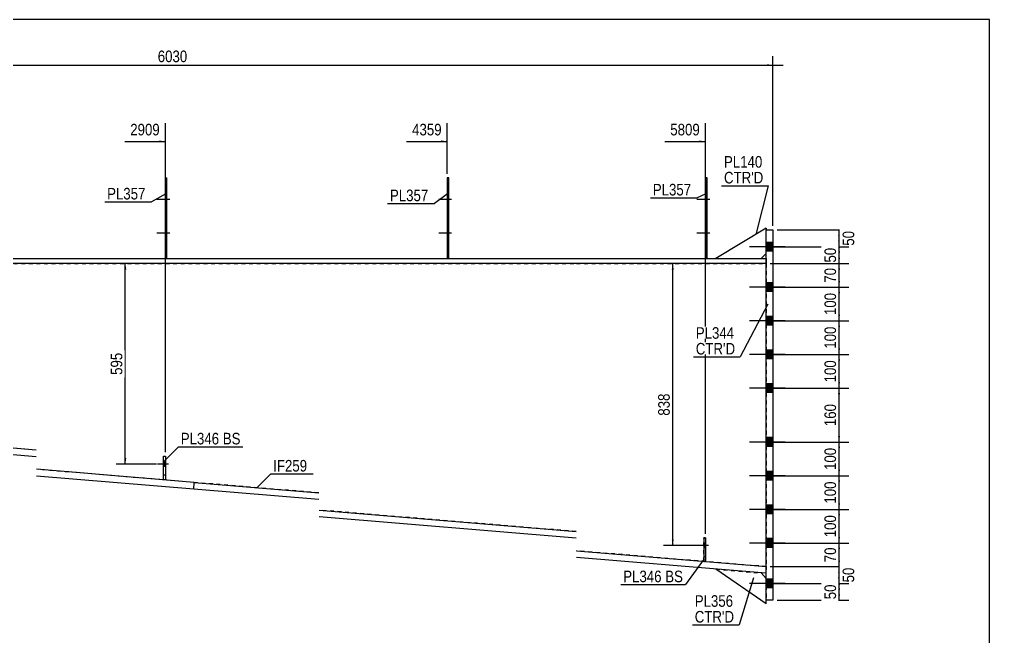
# Model space of a CAD drawing. Header units: millimetres. Extents: x -313 to 100, y -154 to 133.
# Drawn here: x -140.5 to 99.8, y -20.1 to 132.7 of the extents above; entities that cross this region are included whole.
import ezdxf

# ---------------------------------------------------------------- set-up
doc = ezdxf.new("R2010")
doc.units = ezdxf.units.MM
doc.linetypes.add('DXK_LINE_DOT1', pattern=[1.8814, 0.9407, -0.9407])
doc.linetypes.add('DXK_LINE_DOT2', pattern=[3.9198, 1.9599, -1.9599])
doc.styles.add('Arial Narrow', font='ARIALN.TTF', dxfattribs={"height": 0.2})

# ---------------------------------------------------------------- blocks, each defined once
blk = doc.blocks.new('Unknown-622306068-1210')
at = {"color": 5, "linetype": 'Continuous'}
for p, q in [((99.78, 132.66), (-310.22, 132.66)), ((99.78, -154.34), (99.78, 132.66))]:
    blk.add_line(p, q, dxfattribs=at)
blk = doc.blocks.new('Part-622306068-1489 - 1378')
at = {"color": 2, "linetype": 'Continuous'}
for p, q in [((-249.33, 38.88), (-249.47, 37.21)), ((-200.28, 34.78), (-249.33, 38.88)), ((-200.28, 33.11), (-249.47, 37.21)), ((-136.35, 26.09), (-200.18, 31.41)), ((-136.35, 24.41), (-200.18, 29.74)), ((-97.17, 18.06), (-136.25, 21.32)), ((-97.31, 16.4), (-136.25, 19.65)), ((-97.31, 16.4), (-97.17, 18.06))]:
    blk.add_line(p, q, dxfattribs=at)
blk = doc.blocks.new('Part-622306068-1401 - 1378')
at = {"color": 2, "linetype": 'Continuous'}
for p, q in [((28.98, 4.34), (28.98, -1.48)), ((29.4, 4.34), (28.98, 4.34)), ((29.4, 4.34), (29.4, -1.49)), ((29.4, -1.49), (29.19, -1.49))]:
    blk.add_line(p, q, dxfattribs=at)
at = {"color": 7, "linetype": 'DXK_LINE_DOT1'}
for p, q in [((28.98, -0.24), (29.4, -0.24)), ((28.98, -1.48), (28.98, -1.49)), ((28.98, -1.49), (29.19, -1.49))]:
    blk.add_line(p, q, dxfattribs=at)
blk = doc.blocks.new('Part-622306068-1546 - 1378')
at = {"color": 2, "linetype": 'Continuous'}
for p, q in [((-104.33, 73.48), (-104.33, 93.48)), ((-104.33, 93.48), (-103.92, 93.48)), ((-103.92, 73.48), (-103.92, 93.48))]:
    blk.add_line(p, q, dxfattribs=at)
at = {"color": 7, "linetype": 'DXK_LINE_DOT1'}
blk.add_line((-104.33, 73.48), (-103.92, 73.48), dxfattribs=at)
blk = doc.blocks.new('Part-622306068-1423 - 1378')
at = {"color": 7, "linetype": 'DXK_LINE_DOT1'}
for p, q in [((28.98, -1.48), (28.98, 4.34)), ((28.98, 4.34), (29.4, 4.34)), ((29.4, 4.34), (29.4, -1.49)), ((29.4, -1.49), (29.19, -1.49))]:
    blk.add_line(p, q, dxfattribs=at)
blk = doc.blocks.new('Part-622306068-1556 - 1378')
at = {"color": 2, "linetype": 'Continuous'}
for p, q in [((29.82, 93.48), (29.4, 93.48)), ((29.4, 93.48), (29.4, 73.48)), ((29.82, 73.48), (29.82, 93.48))]:
    blk.add_line(p, q, dxfattribs=at)
at = {"color": 7, "linetype": 'DXK_LINE_DOT1'}
blk.add_line((29.4, 73.48), (29.82, 73.48), dxfattribs=at)
blk = doc.blocks.new('Part-622306068-1684 - 1378')
at = {"color": 2, "linetype": 'Continuous'}
for p, q in [((44.47, 80.56), (46.14, 80.56)), ((44.47, -11.1), (44.47, 80.56)), ((46.14, 80.56), (46.14, -11.1)), ((46.14, -11.1), (44.47, -11.1))]:
    blk.add_line(p, q, dxfattribs=at)
blk = doc.blocks.new('Part-622306068-1445 - 1378')
at = {"color": 2, "linetype": 'Continuous'}
for p, q in [((-104.75, 18.7), (-104.75, 24.54)), ((-104.75, 24.54), (-104.33, 24.54)), ((-104.33, 24.54), (-104.33, 18.7)), ((-104.33, 18.7), (-104.75, 18.7))]:
    blk.add_line(p, q, dxfattribs=at)
at = {"color": 7, "linetype": 'DXK_LINE_DOT1'}
blk.add_line((-104.75, 19.95), (-104.33, 19.95), dxfattribs=at)
blk = doc.blocks.new('Part-622306068-1467 - 1378')
at = {"color": 2, "linetype": 'Continuous'}
for p, q in [((-200.18, 73.48), (-136.35, 73.48)), ((-136.35, 72.23), (-200.18, 72.23)), ((-136.25, 73.48), (-66.34, 73.48)), ((-66.34, 72.23), (-136.25, 72.23)), ((-66.24, 73.48), (-2.62, 73.48)), ((-2.62, 72.23), (-66.24, 72.23)), ((-2.52, 73.48), (44.47, 73.48)), ((44.47, 72.23), (-2.52, 72.23)), ((44.47, 73.48), (44.47, 72.23))]:
    blk.add_line(p, q, dxfattribs=at)
blk = doc.blocks.new('Part-622306068-1511 - 1378')
at = {"color": 2, "linetype": 'Continuous'}
for p, q in [((-97.31, 16.4), (-97.17, 18.06)), ((-97.17, 18.06), (-66.34, 15.49)), ((-66.34, 13.82), (-97.31, 16.4)), ((-66.24, 11.22), (-2.62, 5.91)), ((-2.62, 4.24), (-66.24, 9.55)), ((-2.52, 1.15), (44.47, -2.77)), ((44.33, -4.43), (-2.52, -0.52)), ((44.47, -2.77), (44.33, -4.43))]:
    blk.add_line(p, q, dxfattribs=at)
blk = doc.blocks.new('Part-622306068-1516 - 1378')
at = {"color": 7, "linetype": 'DXK_LINE_DOT1'}
for p, q in [((-200.18, 72.23), (-136.35, 72.23)), ((-136.25, 72.23), (-66.34, 72.23)), ((-66.24, 72.23), (-2.62, 72.23)), ((-2.52, 72.23), (44.47, 72.23)), ((44.47, 72.23), (44.47, -2.77)), ((-136.35, 26.09), (-200.18, 31.41)), ((-66.34, 15.49), (-136.25, 21.32)), ((-2.62, 5.91), (-66.24, 11.22)), ((44.47, -2.77), (-2.52, 1.15))]:
    blk.add_line(p, q, dxfattribs=at)
blk = doc.blocks.new('Bolt-622306068-1517 - 1378')
at = {"linetype": 'Continuous'}
for points in [[(44.47, 77.48), (44.47, 75.31), (46.14, 75.31), (46.14, 77.48)], [(44.47, 77.48), (44.47, 75.31), (46.14, 75.31), (46.14, 77.48)], [(44.47, 67.48), (44.47, 65.31), (46.14, 65.31), (46.14, 67.48)], [(44.47, 67.48), (44.47, 65.31), (46.14, 65.31), (46.14, 67.48)], [(44.47, 59.15), (44.47, 56.98), (46.14, 56.98), (46.14, 59.15)], [(44.47, 59.15), (44.47, 56.98), (46.14, 56.98), (46.14, 59.15)], [(44.47, 50.81), (44.47, 48.65), (46.14, 48.65), (46.14, 50.81)], [(44.47, 50.81), (44.47, 48.65), (46.14, 48.65), (46.14, 50.81)], [(44.47, 42.48), (44.47, 40.31), (46.14, 40.31), (46.14, 42.48)], [(44.47, 42.48), (44.47, 40.31), (46.14, 40.31), (46.14, 42.48)], [(44.47, 29.15), (44.47, 26.98), (46.14, 26.98), (46.14, 29.15)], [(44.47, 29.15), (44.47, 26.98), (46.14, 26.98), (46.14, 29.15)], [(44.47, 20.81), (44.47, 18.65), (46.14, 18.65), (46.14, 20.81)], [(44.47, 20.81), (44.47, 18.65), (46.14, 18.65), (46.14, 20.81)], [(44.47, 12.48), (44.47, 10.31), (46.14, 10.31), (46.14, 12.48)], [(44.47, 12.48), (44.47, 10.31), (46.14, 10.31), (46.14, 12.48)], [(44.47, 4.15), (44.47, 1.98), (46.14, 1.98), (46.14, 4.15)], [(44.47, 4.15), (44.47, 1.98), (46.14, 1.98), (46.14, 4.15)], [(44.47, -5.85), (44.47, -8.02), (46.14, -8.02), (46.14, -5.85)], [(44.47, -5.85), (44.47, -8.02), (46.14, -8.02), (46.14, -5.85)]]:
    blk.add_hatch(color=3, dxfattribs=at).paths.add_polyline_path(points)
at = {"color": 3, "linetype": 'Continuous'}
for p, q in [((46.14, 77.48), (44.47, 77.48)), ((46.14, 77.48), (44.47, 77.48)), ((49.13, 76.4), (40.31, 76.4)), ((49.13, 76.4), (40.31, 76.4)), ((46.14, 75.31), (44.47, 75.31)), ((46.14, 75.31), (44.47, 75.31)), ((46.14, 67.48), (44.47, 67.48)), ((46.14, 67.48), (44.47, 67.48)), ((49.13, 66.4), (40.31, 66.4)), ((49.13, 66.4), (40.31, 66.4)), ((46.14, 65.31), (44.47, 65.31)), ((46.14, 65.31), (44.47, 65.31)), ((49.13, 58.06), (40.31, 58.06)), ((49.13, 58.06), (40.31, 58.06)), ((46.14, 59.15), (44.47, 59.15)), ((46.14, 59.15), (44.47, 59.15)), ((46.14, 56.98), (44.47, 56.98)), ((46.14, 56.98), (44.47, 56.98)), ((46.14, 50.81), (44.47, 50.81)), ((46.14, 50.81), (44.47, 50.81)), ((49.13, 49.73), (40.31, 49.73)), ((49.13, 49.73), (40.31, 49.73)), ((46.14, 48.65), (44.47, 48.65)), ((46.14, 48.65), (44.47, 48.65)), ((49.13, 41.4), (40.31, 41.4)), ((49.13, 41.4), (40.31, 41.4)), ((46.14, 42.48), (44.47, 42.48)), ((46.14, 42.48), (44.47, 42.48)), ((46.14, 40.31), (44.47, 40.31)), ((46.14, 40.31), (44.47, 40.31)), ((46.14, 29.15), (44.47, 29.15)), ((46.14, 29.15), (44.47, 29.15)), ((49.13, 28.06), (40.31, 28.06)), ((49.13, 28.06), (40.31, 28.06)), ((46.14, 26.98), (44.47, 26.98)), ((46.14, 26.98), (44.47, 26.98)), ((49.13, 19.73), (40.31, 19.73)), ((49.13, 19.73), (40.31, 19.73)), ((46.14, 20.81), (44.47, 20.81)), ((46.14, 20.81), (44.47, 20.81)), ((46.14, 18.65), (44.47, 18.65)), ((46.14, 18.65), (44.47, 18.65)), ((46.14, 12.48), (44.47, 12.48)), ((46.14, 12.48), (44.47, 12.48)), ((49.13, 11.4), (40.31, 11.4)), ((49.13, 11.4), (40.31, 11.4)), ((46.14, 10.31), (44.47, 10.31)), ((46.14, 10.31), (44.47, 10.31)), ((49.13, 3.06), (40.31, 3.06)), ((49.13, 3.06), (40.31, 3.06)), ((46.14, 4.15), (44.47, 4.15)), ((46.14, 4.15), (44.47, 4.15)), ((46.14, 1.98), (44.47, 1.98)), ((46.14, 1.98), (44.47, 1.98)), ((49.13, -6.94), (40.31, -6.94)), ((49.13, -6.94), (40.31, -6.94)), ((46.14, -5.85), (44.47, -5.85)), ((46.14, -5.85), (44.47, -5.85)), ((46.14, -8.02), (44.47, -8.02)), ((46.14, -8.02), (44.47, -8.02))]:
    blk.add_line(p, q, dxfattribs=at)
blk = doc.blocks.new('Bolt-622306068-1518 - 1378')
at = {"linetype": 'Continuous'}
for points in [[(-34.12, 87.48), (-34.12, 88.65), (-34.53, 88.65), (-34.53, 87.48)], [(-34.12, 87.48), (-34.12, 88.65), (-34.53, 88.65), (-34.53, 87.48)], [(-34.12, 79.15), (-34.12, 80.31), (-34.53, 80.31), (-34.53, 79.15)], [(-34.12, 79.15), (-34.12, 80.31), (-34.53, 80.31), (-34.53, 79.15)]]:
    blk.add_hatch(color=3, dxfattribs=at).paths.add_polyline_path(points)
at = {"color": 3, "linetype": 'Continuous'}
for p, q in [((-33.45, 88.06), (-36.62, 88.06)), ((-33.45, 88.06), (-36.62, 88.06)), ((-34.12, 88.65), (-34.53, 88.65)), ((-34.12, 88.65), (-34.53, 88.65)), ((-34.12, 87.48), (-34.53, 87.48)), ((-34.12, 87.48), (-34.53, 87.48)), ((-33.45, 79.73), (-36.62, 79.73)), ((-33.45, 79.73), (-36.62, 79.73)), ((-34.12, 80.31), (-34.53, 80.31)), ((-34.12, 80.31), (-34.53, 80.31)), ((-34.12, 79.15), (-34.53, 79.15)), ((-34.12, 79.15), (-34.53, 79.15))]:
    blk.add_line(p, q, dxfattribs=at)
blk = doc.blocks.new('Part-622306068-1706 - 1378')
at = {"color": 7, "linetype": 'DXK_LINE_DOT1'}
for p, q in [((-104.75, 18.7), (-104.75, 24.54)), ((-104.75, 24.54), (-104.33, 24.54)), ((-104.33, 24.54), (-104.33, 18.7)), ((-104.33, 18.7), (-104.75, 18.7))]:
    blk.add_line(p, q, dxfattribs=at)
blk = doc.blocks.new('Bolt-622306068-1519 - 1378')
at = {"linetype": 'Continuous'}
for points in [[(29.82, 87.48), (29.82, 88.65), (29.4, 88.65), (29.4, 87.48)], [(29.82, 87.48), (29.82, 88.65), (29.4, 88.65), (29.4, 87.48)], [(29.82, 79.15), (29.82, 80.31), (29.4, 80.31), (29.4, 79.15)], [(29.82, 79.15), (29.82, 80.31), (29.4, 80.31), (29.4, 79.15)]]:
    blk.add_hatch(color=3, dxfattribs=at).paths.add_polyline_path(points)
at = {"color": 3, "linetype": 'Continuous'}
for p, q in [((30.48, 88.06), (27.32, 88.06)), ((30.48, 88.06), (27.32, 88.06)), ((29.82, 88.65), (29.4, 88.65)), ((29.82, 88.65), (29.4, 88.65)), ((29.82, 87.48), (29.4, 87.48)), ((29.82, 87.48), (29.4, 87.48)), ((30.48, 79.73), (27.32, 79.73)), ((30.48, 79.73), (27.32, 79.73)), ((29.82, 80.31), (29.4, 80.31)), ((29.82, 80.31), (29.4, 80.31)), ((29.82, 79.15), (29.4, 79.15)), ((29.82, 79.15), (29.4, 79.15))]:
    blk.add_line(p, q, dxfattribs=at)
blk = doc.blocks.new('Part-622306068-1551 - 1378')
at = {"color": 2, "linetype": 'Continuous'}
for p, q in [((-34.12, 93.48), (-34.53, 93.48)), ((-34.53, 93.48), (-34.53, 73.48)), ((-34.12, 73.48), (-34.12, 93.48))]:
    blk.add_line(p, q, dxfattribs=at)
at = {"color": 7, "linetype": 'DXK_LINE_DOT1'}
blk.add_line((-34.53, 73.48), (-34.12, 73.48), dxfattribs=at)
blk = doc.blocks.new('Bolt-622306068-1754 - 1378')
at = {"linetype": 'Continuous'}
blk.add_hatch(color=3, dxfattribs=at).paths.add_polyline_path([(29.4, 1.84), (29.4, 3.01), (28.98, 3.01), (28.98, 1.84)])
at = {"color": 3, "linetype": 'Continuous'}
for p, q in [((30.19, 2.42), (27.44, 2.42)), ((29.4, 3.01), (28.98, 3.01)), ((29.4, 1.84), (28.98, 1.84))]:
    blk.add_line(p, q, dxfattribs=at)
blk = doc.blocks.new('Part-622306068-1655 - 1378')
at = {"color": 2, "linetype": 'Continuous'}
for p, q in [((44.47, -11.94), (32.02, -3.4)), ((43.23, -4.34), (44.47, -5.69)), ((44.47, -11.94), (44.47, -11.1))]:
    blk.add_line(p, q, dxfattribs=at)
at = {"color": 7, "linetype": 'DXK_LINE_DOT1'}
for p, q in [((32.02, -3.4), (43.23, -4.34)), ((44.47, -5.69), (44.47, -11.1))]:
    blk.add_line(p, q, dxfattribs=at)
blk = doc.blocks.new('Part-622306068-1735 - 1378')
at = {"color": 2, "linetype": 'Continuous'}
for p, q in [((44.47, 80.98), (31.97, 73.48)), ((44.47, 80.98), (44.47, 80.56)), ((43.22, 73.48), (44.47, 74.73))]:
    blk.add_line(p, q, dxfattribs=at)
at = {"color": 7, "linetype": 'DXK_LINE_DOT1'}
for p, q in [((44.47, 74.73), (44.47, 80.56)), ((31.97, 73.48), (43.22, 73.48))]:
    blk.add_line(p, q, dxfattribs=at)
blk = doc.blocks.new('Bolt-622306068-1751 - 1378')
at = {"linetype": 'Continuous'}
for points in [[(-103.92, 87.48), (-103.92, 88.65), (-104.33, 88.65), (-104.33, 87.48)], [(-103.92, 87.48), (-103.92, 88.65), (-104.33, 88.65), (-104.33, 87.48)], [(-103.92, 79.15), (-103.92, 80.31), (-104.33, 80.31), (-104.33, 79.15)], [(-103.92, 79.15), (-103.92, 80.31), (-104.33, 80.31), (-104.33, 79.15)]]:
    blk.add_hatch(color=3, dxfattribs=at).paths.add_polyline_path(points)
at = {"color": 3, "linetype": 'Continuous'}
for p, q in [((-103.25, 88.06), (-106.42, 88.06)), ((-103.25, 88.06), (-106.42, 88.06)), ((-103.92, 88.65), (-104.33, 88.65)), ((-103.92, 88.65), (-104.33, 88.65)), ((-103.92, 87.48), (-104.33, 87.48)), ((-103.92, 87.48), (-104.33, 87.48)), ((-103.25, 79.73), (-106.42, 79.73)), ((-103.25, 79.73), (-106.42, 79.73)), ((-103.92, 80.31), (-104.33, 80.31)), ((-103.92, 80.31), (-104.33, 80.31)), ((-103.92, 79.15), (-104.33, 79.15)), ((-103.92, 79.15), (-104.33, 79.15))]:
    blk.add_line(p, q, dxfattribs=at)
blk = doc.blocks.new('Bolt-622306068-1752 - 1378')
at = {"linetype": 'Continuous'}
blk.add_hatch(color=3, dxfattribs=at).paths.add_polyline_path([(-104.33, 22.04), (-104.33, 23.2), (-104.75, 23.2), (-104.75, 22.04)])
at = {"color": 3, "linetype": 'Continuous'}
for p, q in [((-103.54, 22.62), (-106.29, 22.62)), ((-104.33, 23.2), (-104.75, 23.2)), ((-104.33, 22.04), (-104.75, 22.04))]:
    blk.add_line(p, q, dxfattribs=at)
blk = doc.blocks.new('Bolt-622306068-1755 - 1378')
at = {"color": 3, "linetype": 'DXK_LINE_DOT2'}
for p, q in [((29.4, 3.01), (28.98, 3.01)), ((30.07, 2.42), (28.98, 2.42)), ((29.4, 1.84), (28.98, 1.84))]:
    blk.add_line(p, q, dxfattribs=at)
blk = doc.blocks.new('Bolt-622306068-1757 - 1378')
at = {"color": 3, "linetype": 'DXK_LINE_DOT2'}
for p, q in [((-104.33, 23.2), (-104.75, 23.2)), ((-103.67, 22.62), (-104.75, 22.62)), ((-104.33, 22.04), (-104.75, 22.04))]:
    blk.add_line(p, q, dxfattribs=at)
blk = doc.blocks.new('StraightDimension-622306068-6282 - 1378')
at = {"linetype": 'Continuous'}
for points in [[(62.25, 48.23), (62.5, 49.73), (62.75, 48.23)], [(62.75, 42.9), (62.5, 41.4), (62.25, 42.9)]]:
    blk.add_hatch(color=7, dxfattribs=at).paths.add_polyline_path(points)
at = {"color": 7, "linetype": 'Continuous'}
for p, q in [((45.47, 49.73), (64.9, 49.73)), ((62.5, 41.4), (62.5, 49.73)), ((45.47, 41.4), (64.9, 41.4))]:
    blk.add_line(p, q, dxfattribs=at)
at = {"color": 0}
blk.add_wipeout([(62.35, 48.91), (58.15, 48.91), (58.15, 42.22), (62.35, 42.22)], dxfattribs=at)
at = {"color": 3, "style": 'Arial Narrow'}
blk.add_text('100', height=2.863, rotation=90.0002, dxfattribs=at).set_placement((61.75, 42.82))
blk = doc.blocks.new('StraightDimension-622306068-2029 - 1378')
at = {"linetype": 'Continuous'}
blk.add_hatch(color=7, dxfattribs=at).paths.add_polyline_path([(44.64, 121.58), (46.14, 121.33), (44.64, 121.08)])
at = {"color": 7, "linetype": 'Continuous'}
for p, q in [((46.14, 81.56), (46.14, 123.58)), ((-251.25, 121.33), (46.14, 121.33)), ((46.14, 121.33), (48.64, 121.33))]:
    blk.add_line(p, q, dxfattribs=at)
at = {"color": 0}
blk.add_wipeout([(-98.3, 121.48), (-98.3, 125.68), (-106.81, 125.68), (-106.81, 121.48)], dxfattribs=at)
at = {"color": 3, "style": 'Arial Narrow'}
blk.add_text('6030', height=2.863, dxfattribs=at).set_placement((-106.21, 122.08))
blk = doc.blocks.new('StraightDimension-622306068-2085 - 1378')
at = {"linetype": 'Continuous'}
for points in [[(21.07, 70.73), (21.32, 72.23), (21.57, 70.73)], [(21.57, 3.92), (21.32, 2.42), (21.07, 3.92)]]:
    blk.add_hatch(color=7, dxfattribs=at).paths.add_polyline_path(points)
at = {"color": 7, "linetype": 'Continuous'}
for p, q in [((29.3, 72.23), (19.07, 72.23)), ((21.32, 2.42), (21.32, 72.23)), ((28.4, 2.42), (19.07, 2.42))]:
    blk.add_line(p, q, dxfattribs=at)
at = {"color": 0}
blk.add_wipeout([(21.17, 40.67), (16.97, 40.67), (16.97, 33.98), (21.17, 33.98)], dxfattribs=at)
at = {"color": 3, "style": 'Arial Narrow'}
blk.add_text('838', height=2.863, rotation=90.0002, dxfattribs=at).set_placement((20.57, 34.58))
blk = doc.blocks.new('StraightDimension-622306068-6277 - 1378')
at = {"linetype": 'Continuous'}
for points in [[(62.25, 79.06), (62.5, 80.56), (62.75, 79.06)], [(62.75, 77.9), (62.5, 76.4), (62.25, 77.9)]]:
    blk.add_hatch(color=7, dxfattribs=at).paths.add_polyline_path(points)
at = {"color": 7, "linetype": 'Continuous'}
for p, q in [((47.14, 80.56), (64.75, 80.56)), ((62.5, 76.4), (62.5, 80.56)), ((45.47, 76.4), (64.75, 76.4))]:
    blk.add_line(p, q, dxfattribs=at)
at = {"color": 0}
blk.add_wipeout([(66.85, 80.91), (62.65, 80.91), (62.65, 76.05), (66.85, 76.05)], dxfattribs=at)
at = {"color": 3, "style": 'Arial Narrow'}
blk.add_text('50', height=2.863, rotation=90.0002, dxfattribs=at).set_placement((66.25, 76.65))
blk = doc.blocks.new('StraightDimension-622306068-6278 - 1378')
at = {"linetype": 'Continuous'}
for points in [[(62.25, 74.9), (62.5, 76.4), (62.75, 74.9)], [(62.75, 73.73), (62.5, 72.23), (62.25, 73.73)]]:
    blk.add_hatch(color=7, dxfattribs=at).paths.add_polyline_path(points)
at = {"color": 7, "linetype": 'Continuous'}
for p, q in [((45.47, 76.4), (64.9, 76.4)), ((62.5, 72.23), (62.5, 76.4)), ((45.47, 72.23), (64.9, 72.23))]:
    blk.add_line(p, q, dxfattribs=at)
at = {"color": 0}
blk.add_wipeout([(62.35, 76.74), (58.15, 76.74), (58.15, 71.88), (62.35, 71.88)], dxfattribs=at)
at = {"color": 3, "style": 'Arial Narrow'}
blk.add_text('50', height=2.863, rotation=90.0002, dxfattribs=at).set_placement((61.75, 72.48))
blk = doc.blocks.new('StraightDimension-622306068-6279 - 1378')
at = {"linetype": 'Continuous'}
for points in [[(62.25, 70.73), (62.5, 72.23), (62.75, 70.73)], [(62.75, 67.9), (62.5, 66.4), (62.25, 67.9)]]:
    blk.add_hatch(color=7, dxfattribs=at).paths.add_polyline_path(points)
at = {"color": 7, "linetype": 'Continuous'}
for p, q in [((45.47, 72.23), (64.9, 72.23)), ((62.5, 66.4), (62.5, 72.23)), ((45.47, 66.4), (64.9, 66.4))]:
    blk.add_line(p, q, dxfattribs=at)
at = {"color": 0}
blk.add_wipeout([(62.35, 71.74), (58.15, 71.74), (58.15, 66.89), (62.35, 66.89)], dxfattribs=at)
at = {"color": 3, "style": 'Arial Narrow'}
blk.add_text('70', height=2.863, rotation=90.0002, dxfattribs=at).set_placement((61.75, 67.49))
blk = doc.blocks.new('StraightDimension-622306068-6280 - 1378')
at = {"linetype": 'Continuous'}
for points in [[(62.25, 64.9), (62.5, 66.4), (62.75, 64.9)], [(62.75, 59.56), (62.5, 58.06), (62.25, 59.56)]]:
    blk.add_hatch(color=7, dxfattribs=at).paths.add_polyline_path(points)
at = {"color": 7, "linetype": 'Continuous'}
for p, q in [((45.47, 66.4), (64.9, 66.4)), ((62.5, 58.06), (62.5, 66.4)), ((45.47, 58.06), (64.9, 58.06))]:
    blk.add_line(p, q, dxfattribs=at)
at = {"color": 0}
blk.add_wipeout([(62.35, 65.58), (58.15, 65.58), (58.15, 58.89), (62.35, 58.89)], dxfattribs=at)
at = {"color": 3, "style": 'Arial Narrow'}
blk.add_text('100', height=2.863, rotation=90.0002, dxfattribs=at).set_placement((61.75, 59.49))
blk = doc.blocks.new('StraightDimension-622306068-6281 - 1378')
at = {"linetype": 'Continuous'}
for points in [[(62.25, 56.56), (62.5, 58.06), (62.75, 56.56)], [(62.75, 51.23), (62.5, 49.73), (62.25, 51.23)]]:
    blk.add_hatch(color=7, dxfattribs=at).paths.add_polyline_path(points)
at = {"color": 7, "linetype": 'Continuous'}
for p, q in [((45.47, 58.06), (64.9, 58.06)), ((62.5, 49.73), (62.5, 58.06)), ((45.47, 49.73), (64.9, 49.73))]:
    blk.add_line(p, q, dxfattribs=at)
at = {"color": 0}
blk.add_wipeout([(62.35, 57.24), (58.15, 57.24), (58.15, 50.55), (62.35, 50.55)], dxfattribs=at)
at = {"color": 3, "style": 'Arial Narrow'}
blk.add_text('100', height=2.863, rotation=90.0002, dxfattribs=at).set_placement((61.75, 51.15))
blk = doc.blocks.new('StraightDimension-622306068-6283 - 1378')
at = {"linetype": 'Continuous'}
for points in [[(62.25, 39.9), (62.5, 41.4), (62.75, 39.9)], [(62.75, 29.56), (62.5, 28.06), (62.25, 29.56)]]:
    blk.add_hatch(color=7, dxfattribs=at).paths.add_polyline_path(points)
at = {"color": 7, "linetype": 'Continuous'}
for p, q in [((45.47, 41.4), (64.9, 41.4)), ((62.5, 28.06), (62.5, 41.4)), ((45.47, 28.06), (64.9, 28.06))]:
    blk.add_line(p, q, dxfattribs=at)
at = {"color": 0}
blk.add_wipeout([(62.35, 38.07), (58.15, 38.07), (58.15, 31.39), (62.35, 31.39)], dxfattribs=at)
at = {"color": 3, "style": 'Arial Narrow'}
blk.add_text('160', height=2.863, rotation=90.0002, dxfattribs=at).set_placement((61.75, 31.99))
blk = doc.blocks.new('StraightDimension-622306068-6284 - 1378')
at = {"linetype": 'Continuous'}
for points in [[(62.25, 26.56), (62.5, 28.06), (62.75, 26.56)], [(62.75, 21.23), (62.5, 19.73), (62.25, 21.23)]]:
    blk.add_hatch(color=7, dxfattribs=at).paths.add_polyline_path(points)
at = {"color": 7, "linetype": 'Continuous'}
for p, q in [((45.47, 28.06), (64.9, 28.06)), ((62.5, 19.73), (62.5, 28.06)), ((45.47, 19.73), (64.9, 19.73))]:
    blk.add_line(p, q, dxfattribs=at)
at = {"color": 0}
blk.add_wipeout([(62.35, 27.24), (58.15, 27.24), (58.15, 20.55), (62.35, 20.55)], dxfattribs=at)
at = {"color": 3, "style": 'Arial Narrow'}
blk.add_text('100', height=2.863, rotation=90.0002, dxfattribs=at).set_placement((61.75, 21.15))
blk = doc.blocks.new('StraightDimension-622306068-6285 - 1378')
at = {"linetype": 'Continuous'}
for points in [[(62.25, 18.23), (62.5, 19.73), (62.75, 18.23)], [(62.75, 12.9), (62.5, 11.4), (62.25, 12.9)]]:
    blk.add_hatch(color=7, dxfattribs=at).paths.add_polyline_path(points)
at = {"color": 7, "linetype": 'Continuous'}
for p, q in [((45.47, 19.73), (64.9, 19.73)), ((62.5, 11.4), (62.5, 19.73)), ((45.47, 11.4), (64.9, 11.4))]:
    blk.add_line(p, q, dxfattribs=at)
at = {"color": 0}
blk.add_wipeout([(62.35, 18.91), (58.15, 18.91), (58.15, 12.22), (62.35, 12.22)], dxfattribs=at)
at = {"color": 3, "style": 'Arial Narrow'}
blk.add_text('100', height=2.863, rotation=90.0002, dxfattribs=at).set_placement((61.75, 12.82))
blk = doc.blocks.new('StraightDimension-622306068-6286 - 1378')
at = {"linetype": 'Continuous'}
for points in [[(62.25, 9.9), (62.5, 11.4), (62.75, 9.9)], [(62.75, 4.56), (62.5, 3.06), (62.25, 4.56)]]:
    blk.add_hatch(color=7, dxfattribs=at).paths.add_polyline_path(points)
at = {"color": 7, "linetype": 'Continuous'}
for p, q in [((45.47, 11.4), (64.9, 11.4)), ((62.5, 3.06), (62.5, 11.4)), ((45.47, 3.06), (64.9, 3.06))]:
    blk.add_line(p, q, dxfattribs=at)
at = {"color": 0}
blk.add_wipeout([(62.35, 10.57), (58.15, 10.57), (58.15, 3.89), (62.35, 3.89)], dxfattribs=at)
at = {"color": 3, "style": 'Arial Narrow'}
blk.add_text('100', height=2.863, rotation=90.0002, dxfattribs=at).set_placement((61.75, 4.49))
blk = doc.blocks.new('StraightDimension-622306068-6287 - 1378')
at = {"linetype": 'Continuous'}
for points in [[(62.25, 1.56), (62.5, 3.06), (62.75, 1.56)], [(62.75, -1.27), (62.5, -2.77), (62.25, -1.27)]]:
    blk.add_hatch(color=7, dxfattribs=at).paths.add_polyline_path(points)
at = {"color": 7, "linetype": 'Continuous'}
for p, q in [((45.47, 3.06), (64.9, 3.06)), ((62.5, -2.77), (62.5, 3.06)), ((45.47, -2.77), (64.9, -2.77))]:
    blk.add_line(p, q, dxfattribs=at)
at = {"color": 0}
blk.add_wipeout([(62.35, 2.57), (58.15, 2.57), (58.15, -2.28), (62.35, -2.28)], dxfattribs=at)
at = {"color": 3, "style": 'Arial Narrow'}
blk.add_text('70', height=2.863, rotation=90.0002, dxfattribs=at).set_placement((61.75, -1.68))
blk = doc.blocks.new('StraightDimension-622306068-6288 - 1378')
at = {"linetype": 'Continuous'}
for points in [[(62.25, -4.27), (62.5, -2.77), (62.75, -4.27)], [(62.75, -5.44), (62.5, -6.94), (62.25, -5.44)]]:
    blk.add_hatch(color=7, dxfattribs=at).paths.add_polyline_path(points)
at = {"color": 7, "linetype": 'Continuous'}
for p, q in [((45.47, -2.77), (64.75, -2.77)), ((62.5, -6.94), (62.5, -2.77)), ((45.47, -6.94), (64.75, -6.94))]:
    blk.add_line(p, q, dxfattribs=at)
at = {"color": 0}
blk.add_wipeout([(66.85, -2.43), (62.65, -2.43), (62.65, -7.28), (66.85, -7.28)], dxfattribs=at)
at = {"color": 3, "style": 'Arial Narrow'}
blk.add_text('50', height=2.863, rotation=90.0002, dxfattribs=at).set_placement((66.25, -6.68))
blk = doc.blocks.new('StraightDimension-622306068-6289 - 1378')
at = {"linetype": 'Continuous'}
for points in [[(62.25, -8.44), (62.5, -6.94), (62.75, -8.44)], [(62.75, -9.6), (62.5, -11.1), (62.25, -9.6)]]:
    blk.add_hatch(color=7, dxfattribs=at).paths.add_polyline_path(points)
at = {"color": 7, "linetype": 'Continuous'}
for p, q in [((45.47, -6.94), (64.9, -6.94)), ((62.5, -11.1), (62.5, -6.94)), ((47.14, -11.1), (64.9, -11.1))]:
    blk.add_line(p, q, dxfattribs=at)
at = {"color": 0}
blk.add_wipeout([(62.35, -6.59), (58.15, -6.59), (58.15, -11.45), (62.35, -11.45)], dxfattribs=at)
at = {"color": 3, "style": 'Arial Narrow'}
blk.add_text('50', height=2.863, rotation=90.0002, dxfattribs=at).set_placement((61.75, -10.85))
blk = doc.blocks.new('StraightDimension-622306068-6416 - 1378')
at = {"linetype": 'Continuous'}
for points in [[(-114.49, 70.73), (-114.24, 72.23), (-113.99, 70.73)], [(-113.99, 24.12), (-114.24, 22.62), (-114.49, 24.12)]]:
    blk.add_hatch(color=7, dxfattribs=at).paths.add_polyline_path(points)
at = {"color": 7, "linetype": 'Continuous'}
for p, q in [((-106.52, 72.23), (-116.49, 72.23)), ((-114.24, 22.62), (-114.24, 72.23)), ((-106.52, 22.62), (-116.49, 22.62))]:
    blk.add_line(p, q, dxfattribs=at)
at = {"color": 0}
blk.add_wipeout([(-114.39, 50.77), (-118.59, 50.77), (-118.59, 44.08), (-114.39, 44.08)], dxfattribs=at)
at = {"color": 3, "style": 'Arial Narrow'}
blk.add_text('595', height=2.863, rotation=90.0002, dxfattribs=at).set_placement((-114.99, 44.68))
blk = doc.blocks.new('StraightDimension-622306068-7028 - 1378')
at = {"linetype": 'Continuous'}
blk.add_hatch(color=7, dxfattribs=at).paths.add_polyline_path([(27.9, 102.71), (29.4, 102.46), (27.9, 102.21)])
at = {"color": 7, "linetype": 'Continuous'}
for p, q in [((29.4, 5.34), (29.4, 106.96)), ((19.34, 102.46), (29.4, 102.46))]:
    blk.add_line(p, q, dxfattribs=at)
at = {"color": 0}
blk.add_wipeout([(28.63, 103.36), (28.63, 107.56), (20.11, 107.56), (20.11, 103.36)], dxfattribs=at)
at = {"color": 3, "style": 'Arial Narrow'}
blk.add_text('5809', height=2.863, dxfattribs=at).set_placement((20.71, 103.96))
blk = doc.blocks.new('StraightDimension-622306068-7029 - 1378')
at = {"linetype": 'Continuous'}
blk.add_hatch(color=7, dxfattribs=at).paths.add_polyline_path([(-36.03, 102.71), (-34.53, 102.46), (-36.03, 102.21)])
at = {"color": 7, "linetype": 'Continuous'}
for p, q in [((-34.53, 94.48), (-34.53, 106.96)), ((-44.6, 102.46), (-34.53, 102.46))]:
    blk.add_line(p, q, dxfattribs=at)
at = {"color": 0}
blk.add_wipeout([(-35.31, 103.36), (-35.31, 107.56), (-43.82, 107.56), (-43.82, 103.36)], dxfattribs=at)
at = {"color": 3, "style": 'Arial Narrow'}
blk.add_text('4359', height=2.863, dxfattribs=at).set_placement((-43.22, 103.96))
blk = doc.blocks.new('StraightDimension-622306068-7030 - 1378')
at = {"linetype": 'Continuous'}
blk.add_hatch(color=7, dxfattribs=at).paths.add_polyline_path([(-105.83, 102.71), (-104.33, 102.46), (-105.83, 102.21)])
at = {"color": 7, "linetype": 'Continuous'}
for p, q in [((-104.33, 25.54), (-104.33, 106.96)), ((-114.39, 102.46), (-104.33, 102.46))]:
    blk.add_line(p, q, dxfattribs=at)
at = {"color": 0}
blk.add_wipeout([(-105.11, 103.36), (-105.11, 107.56), (-113.62, 107.56), (-113.62, 103.36)], dxfattribs=at)
at = {"color": 3, "style": 'Arial Narrow'}
blk.add_text('2909', height=2.863, dxfattribs=at).set_placement((-113.02, 103.96))
blk = doc.blocks.new('Mark-622306068-1542 - 1378')
at = {"color": 7, "linetype": 'Continuous'}
blk.add_line((-104.22, 89.46), (-107.75, 87.5), dxfattribs=at)
at = {"color": 0}
blk.add_wipeout([(-109.25, 88.1), (-109.25, 91.1), (-118.75, 91.1), (-118.75, 88.1)], dxfattribs=at)
blk.add_wipeout([(-109.25, 88.1), (-109.25, 91.1), (-118.75, 91.1), (-118.75, 88.1)], dxfattribs=at)
at = {"color": 7, "linetype": 'Continuous'}
blk.add_line((-119.35, 87.5), (-107.75, 87.5), dxfattribs=at)
at = {"color": 3, "style": 'Arial Narrow'}
blk.add_text('PL357', height=2.863, dxfattribs=at).set_placement((-118.75, 88.1))
blk = doc.blocks.new('Mark-622306068-1507 - 1378')
at = {"color": 0}
blk.add_wipeout([(-69.22, 20.76), (-69.22, 23.76), (-77.62, 23.76), (-77.62, 20.76)], dxfattribs=at)
blk.add_wipeout([(-69.22, 20.76), (-69.22, 23.76), (-77.62, 23.76), (-77.62, 20.76)], dxfattribs=at)
at = {"color": 7, "linetype": 'Continuous'}
for p, q in [((-81.76, 16.63), (-78.22, 20.16)), ((-78.22, 20.16), (-67.72, 20.16))]:
    blk.add_line(p, q, dxfattribs=at)
at = {"color": 3, "style": 'Arial Narrow'}
blk.add_text('IF259', height=2.863, dxfattribs=at).set_placement((-77.62, 20.76))
blk = doc.blocks.new('Mark-622306068-1547 - 1378')
at = {"color": 7, "linetype": 'Continuous'}
blk.add_line((-34.43, 89.46), (-37.7, 87.07), dxfattribs=at)
at = {"color": 0}
blk.add_wipeout([(-39.2, 87.67), (-39.2, 90.67), (-48.71, 90.67), (-48.71, 87.67)], dxfattribs=at)
blk.add_wipeout([(-39.2, 87.67), (-39.2, 90.67), (-48.71, 90.67), (-48.71, 87.67)], dxfattribs=at)
at = {"color": 7, "linetype": 'Continuous'}
blk.add_line((-49.31, 87.07), (-37.7, 87.07), dxfattribs=at)
at = {"color": 3, "style": 'Arial Narrow'}
blk.add_text('PL357', height=2.863, dxfattribs=at).set_placement((-48.71, 87.67))
blk = doc.blocks.new('Mark-622306068-1680 - 1378')
at = {"color": 7, "linetype": 'Continuous'}
blk.add_line((44.83, 62.2), (38.03, 49.13), dxfattribs=at)
at = {"color": 0}
blk.add_wipeout([(36.53, 53.63), (36.53, 56.63), (27.03, 56.63), (27.03, 53.63)], dxfattribs=at)
blk.add_wipeout([(36.53, 53.63), (36.53, 56.63), (27.03, 56.63), (27.03, 53.63)], dxfattribs=at)
blk.add_wipeout([(36.78, 49.73), (36.78, 52.73), (27.03, 52.73), (27.03, 49.73)], dxfattribs=at)
blk.add_wipeout([(36.78, 49.73), (36.78, 52.73), (27.03, 52.73), (27.03, 49.73)], dxfattribs=at)
at = {"color": 7, "linetype": 'Continuous'}
blk.add_line((26.43, 49.13), (38.03, 49.13), dxfattribs=at)
at = {"color": 3, "style": 'Arial Narrow'}
blk.add_text('PL344', height=2.863, dxfattribs=at).set_placement((27.03, 53.63))
at = {"color": 1, "style": 'Arial Narrow'}
blk.add_text("CTR'D", height=2.863, dxfattribs=at).set_placement((27.03, 49.73))
blk = doc.blocks.new('Mark-622306068-1552 - 1378')
at = {"color": 7, "linetype": 'Continuous'}
blk.add_line((29.51, 89.46), (27.39, 88.49), dxfattribs=at)
at = {"color": 0}
blk.add_wipeout([(25.89, 89.09), (25.89, 92.09), (16.38, 92.09), (16.38, 89.09)], dxfattribs=at)
blk.add_wipeout([(25.89, 89.09), (25.89, 92.09), (16.38, 92.09), (16.38, 89.09)], dxfattribs=at)
at = {"color": 7, "linetype": 'Continuous'}
blk.add_line((15.78, 88.49), (27.39, 88.49), dxfattribs=at)
at = {"color": 3, "style": 'Arial Narrow'}
blk.add_text('PL357', height=2.863, dxfattribs=at).set_placement((16.38, 89.09))
blk = doc.blocks.new('Mark-622306068-1651 - 1378')
at = {"color": 7, "linetype": 'Continuous'}
blk.add_line((41.31, -5.58), (37.77, -17.21), dxfattribs=at)
at = {"color": 0}
blk.add_wipeout([(36.27, -12.71), (36.27, -9.71), (26.77, -9.71), (26.77, -12.71)], dxfattribs=at)
blk.add_wipeout([(36.27, -12.71), (36.27, -9.71), (26.77, -9.71), (26.77, -12.71)], dxfattribs=at)
blk.add_wipeout([(36.53, -16.61), (36.53, -13.61), (26.77, -13.61), (26.77, -16.61)], dxfattribs=at)
blk.add_wipeout([(36.53, -16.61), (36.53, -13.61), (26.77, -13.61), (26.77, -16.61)], dxfattribs=at)
at = {"color": 7, "linetype": 'Continuous'}
blk.add_line((26.17, -17.21), (37.77, -17.21), dxfattribs=at)
at = {"color": 3, "style": 'Arial Narrow'}
blk.add_text('PL356', height=2.863, dxfattribs=at).set_placement((26.77, -12.71))
at = {"color": 1, "style": 'Arial Narrow'}
blk.add_text("CTR'D", height=2.863, dxfattribs=at).set_placement((26.77, -16.61))
blk = doc.blocks.new('Mark-622306068-1731 - 1378')
at = {"color": 0}
blk.add_wipeout([(43.52, 95.97), (43.52, 98.97), (34.01, 98.97), (34.01, 95.97)], dxfattribs=at)
blk.add_wipeout([(43.52, 95.97), (43.52, 98.97), (34.01, 98.97), (34.01, 95.97)], dxfattribs=at)
blk.add_wipeout([(43.77, 92.07), (43.77, 95.07), (34.01, 95.07), (34.01, 92.07)], dxfattribs=at)
blk.add_wipeout([(43.77, 92.07), (43.77, 95.07), (34.01, 95.07), (34.01, 92.07)], dxfattribs=at)
at = {"color": 7, "linetype": 'Continuous'}
for p in [(33.41, 91.47), (41.95, 79.46)]:
    blk.add_line(p, (45.02, 91.47), dxfattribs=at)
at = {"color": 3, "style": 'Arial Narrow'}
blk.add_text('PL140', height=2.863, dxfattribs=at).set_placement((34.01, 95.97))
at = {"color": 1, "style": 'Arial Narrow'}
blk.add_text("CTR'D", height=2.863, dxfattribs=at).set_placement((34.01, 92.07))
blk = doc.blocks.new('MarkSet-622306068-2316 - 1378')
at = {"color": 0}
blk.add_wipeout([(-91, 27.48), (-91, 30.48), (-100.51, 30.48), (-100.51, 27.48)], dxfattribs=at)
blk.add_wipeout([(-91, 27.48), (-91, 30.48), (-100.51, 30.48), (-100.51, 27.48)], dxfattribs=at)
at = {"color": 7, "linetype": 'Continuous'}
blk.add_line((-104.64, 23.34), (-101.11, 26.88), dxfattribs=at)
at = {"color": 0}
blk.add_wipeout([(-85.72, 27.48), (-85.72, 30.48), (-90.1, 30.48), (-90.1, 27.48)], dxfattribs=at)
blk.add_wipeout([(-85.72, 27.48), (-85.72, 30.48), (-90.1, 30.48), (-90.1, 27.48)], dxfattribs=at)
at = {"color": 7, "linetype": 'Continuous'}
blk.add_line((-101.11, 26.88), (-85.12, 26.88), dxfattribs=at)
at = {"color": 3, "style": 'Arial Narrow'}
for s, p in [('PL346', (-100.51, 27.48)), ('BS', (-90.1, 27.48))]:
    blk.add_text(s, height=2.863, dxfattribs=at).set_placement(p)
blk = doc.blocks.new('MarkSet-622306068-2322 - 1378')
at = {"color": 0}
blk.add_wipeout([(18.56, -6.63), (18.56, -3.63), (9.06, -3.63), (9.06, -6.63)], dxfattribs=at)
blk.add_wipeout([(18.56, -6.63), (18.56, -3.63), (9.06, -3.63), (9.06, -6.63)], dxfattribs=at)
blk.add_wipeout([(23.84, -6.63), (23.84, -3.63), (19.46, -3.63), (19.46, -6.63)], dxfattribs=at)
blk.add_wipeout([(23.84, -6.63), (23.84, -3.63), (19.46, -3.63), (19.46, -6.63)], dxfattribs=at)
at = {"color": 7, "linetype": 'Continuous'}
for p in [(29.06, -0.85), (8.46, -7.23)]:
    blk.add_line(p, (24.44, -7.23), dxfattribs=at)
at = {"color": 3, "style": 'Arial Narrow'}
for s, p in [('PL346', (9.06, -6.63)), ('BS', (19.46, -6.63))]:
    blk.add_text(s, height=2.863, dxfattribs=at).set_placement(p)

msp = doc.modelspace()

# ---------------------------------------------------------------- block references
for name in ['Unknown-622306068-1210', 'Part-622306068-1546 - 1378', 'Part-622306068-1551 - 1378', 'Part-622306068-1556 - 1378', 'Bolt-622306068-1751 - 1378', 'Bolt-622306068-1518 - 1378', 'Bolt-622306068-1519 - 1378', 'Part-622306068-1735 - 1378', 'Part-622306068-1684 - 1378', 'Bolt-622306068-1517 - 1378', 'Part-622306068-1467 - 1378', 'Part-622306068-1516 - 1378', 'Part-622306068-1489 - 1378', 'Part-622306068-1445 - 1378', 'Part-622306068-1706 - 1378', 'Bolt-622306068-1752 - 1378', 'Bolt-622306068-1757 - 1378', 'Part-622306068-1511 - 1378', 'Bolt-622306068-1754 - 1378', 'Part-622306068-1401 - 1378', 'Part-622306068-1423 - 1378', 'Bolt-622306068-1755 - 1378', 'Part-622306068-1655 - 1378']:
    msp.add_blockref(name, (0, 0))

# ---------------------------------------------------------------- next in the draw order: block references
for name in ['StraightDimension-622306068-2029 - 1378', 'StraightDimension-622306068-6416 - 1378', 'StraightDimension-622306068-2085 - 1378', 'StraightDimension-622306068-6282 - 1378', 'Mark-622306068-1507 - 1378', 'Mark-622306068-1651 - 1378']:
    msp.add_blockref(name, (0, 0))

# ---------------------------------------------------------------- next in the draw order: block references
for name in ['StraightDimension-622306068-7030 - 1378', 'StraightDimension-622306068-7029 - 1378', 'StraightDimension-622306068-7028 - 1378', 'Mark-622306068-1547 - 1378', 'StraightDimension-622306068-6277 - 1378', 'StraightDimension-622306068-6283 - 1378', 'MarkSet-622306068-2322 - 1378']:
    msp.add_blockref(name, (0, 0))

# ---------------------------------------------------------------- next in the draw order: block references
for name in ['Mark-622306068-1731 - 1378', 'Mark-622306068-1552 - 1378', 'Mark-622306068-1542 - 1378', 'StraightDimension-622306068-6278 - 1378', 'MarkSet-622306068-2316 - 1378', 'StraightDimension-622306068-6284 - 1378']:
    msp.add_blockref(name, (0, 0))

# ---------------------------------------------------------------- next in the draw order: block references
for name in ['StraightDimension-622306068-6279 - 1378', 'StraightDimension-622306068-6285 - 1378']:
    msp.add_blockref(name, (0, 0))

# ---------------------------------------------------------------- next in the draw order: block references
for name in ['StraightDimension-622306068-6280 - 1378', 'StraightDimension-622306068-6286 - 1378']:
    msp.add_blockref(name, (0, 0))

# ---------------------------------------------------------------- next in the draw order: block references
for name in ['StraightDimension-622306068-6281 - 1378', 'StraightDimension-622306068-6287 - 1378']:
    msp.add_blockref(name, (0, 0))

# ---------------------------------------------------------------- next in the draw order: block references
for name in ['Mark-622306068-1680 - 1378', 'StraightDimension-622306068-6288 - 1378']:
    msp.add_blockref(name, (0, 0))

# ---------------------------------------------------------------- next in the draw order: block references
msp.add_blockref('StraightDimension-622306068-6289 - 1378', (0, 0))

doc.saveas('drawing.dxf')
